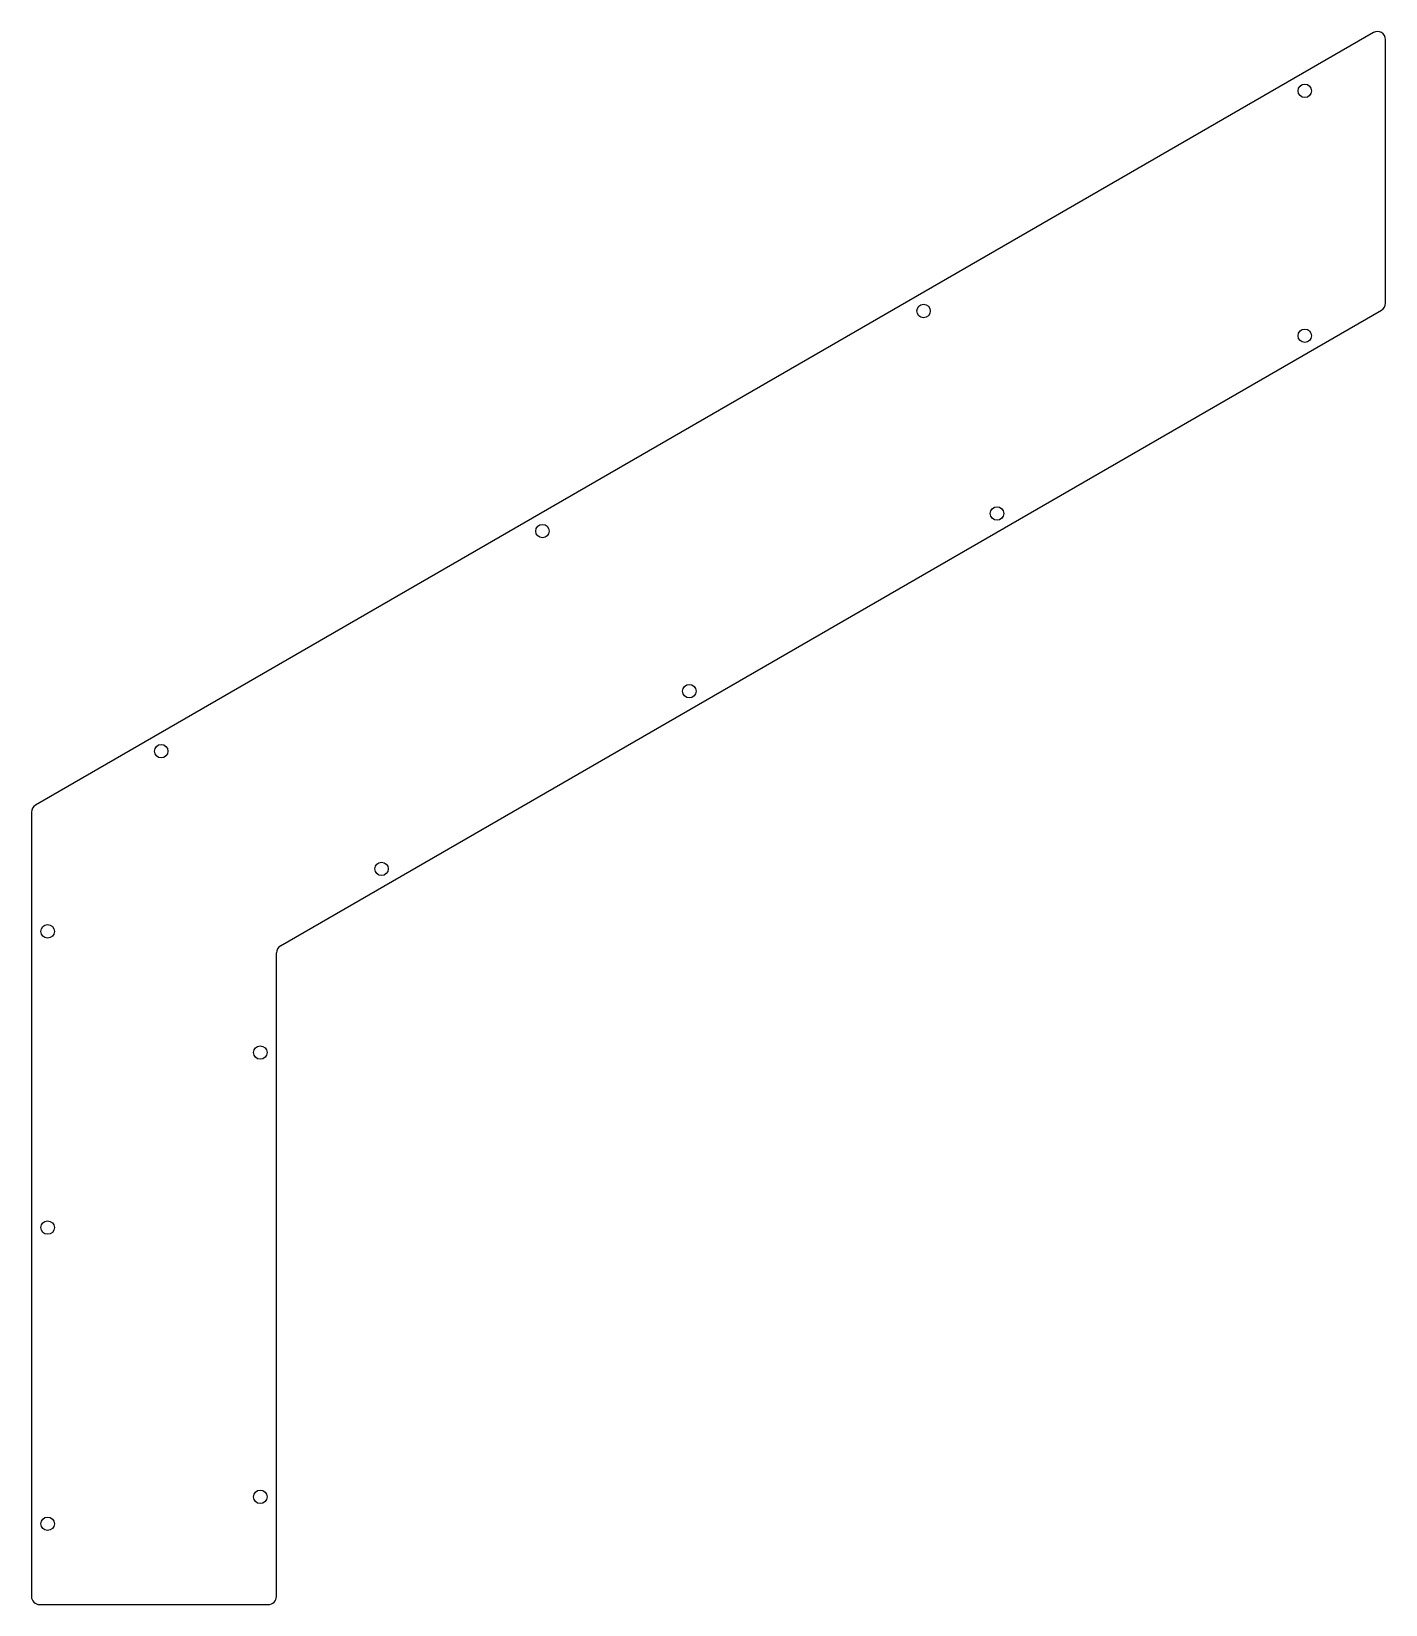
# Model space of a CAD drawing. Header units: millimetres. Extents: x -91 to 412, y 0 to 584.
import ezdxf

# ---------------------------------------------------------------- set-up
doc = ezdxf.new("R2010")
doc.units = ezdxf.units.MM

msp = doc.modelspace()

# ---------------------------------------------------------------- linework, layer by layer
at = {"color": 7, "linetype": 'Continuous', "lineweight": 25}
for p, q in [((407.5, 583.82), (-89.5, 296.88)), ((412, 483.34), (412, 581.22)), ((1.5, 244.6), (410.5, 480.74)), ((-91, 294.28), (-91, 3)), ((0, 3), (0, 242)), ((-88, 0), (-3, 0))]:
    msp.add_line(p, q, dxfattribs=at)
for centre in [(382, 562.17), (240.4, 480.42), (382, 471.21), (267.68, 405.21), (98.81, 398.67), (153.37, 339.21), (-42.79, 316.92), (39.05, 273.21), (-85, 250), (-6, 205), (-85, 140), (-6, 40), (-85, 30)]:
    msp.add_circle(centre, 2.5, dxfattribs=at)
for centre, start, end in [((409, 581.22), 0, 120), ((409, 483.34), 300, 360), ((-88, 294.28), 120, 180), ((3, 242), 120, 180), ((-88, 3), 180, 270), ((-3, 3), 270, 0)]:
    msp.add_arc(centre, 3, start, end, dxfattribs=at)

doc.saveas('drawing.dxf')
